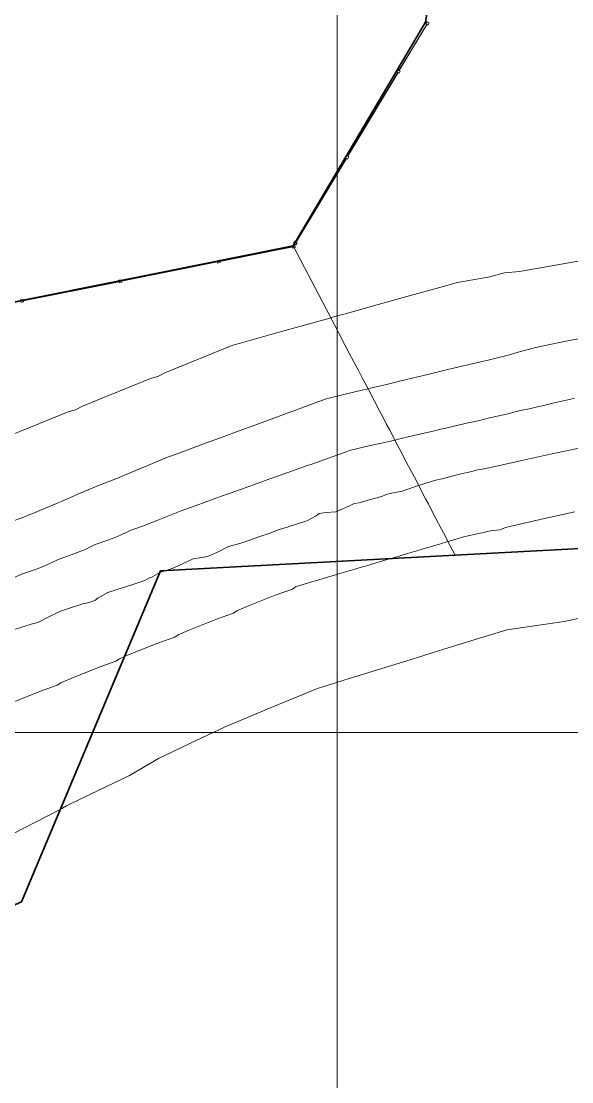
# Model space of a CAD drawing. Header units: metres. Extents: x -207 to 292, y -187 to 169.
# Drawn here: x 143.44 to 154.43, y -138.05 to -116.88 of the extents above; entities that cross this region are included whole.
import ezdxf

# ---------------------------------------------------------------- set-up
doc = ezdxf.new("R2010")
doc.units = ezdxf.units.M
doc.linetypes.add('IMPORT-IMPORT-LÍMITE2 _2_', pattern=[36.83, 6.35, -2.54, 0, -2.54, 25.4, 0, 0, 0])
for name, color, linetype, lineweight in [('A-GLAZ-CWMG', 7, 'Continuous', 9), ('C-TOPO', 7, 'Continuous', 9), ('C-TOPO-MAJR', 7, 'Continuous', 35), ('grilla', 7, 'Continuous', 9), ('linea costa', 7, 'Continuous', 35), ('linea propiedad', 7, 'IMPORT-IMPORT-LÍMITE2 _2_', 35)]:
    doc.layers.add(name, color=color, linetype=linetype, lineweight=lineweight)
doc.layers.add('PR10-ARQ-PL-001-Emplazamiento-C-1_dwg', color=7, linetype='Continuous', lineweight=9, true_color=0x767676)

# ---------------------------------------------------------------- blocks, each defined once
blk = doc.blocks.new('PR10-ARQ-PL-001-Emplazamiento-C-1_dwg_Quad Corner Mullion - 50x50 mm-517351-PLANTA EMPLAZAMIENTO-674653-PLANTA EMPLAZAMIENTO ACTUALIZADO')
at = {"layer": 'A-GLAZ-CWMG', "flags": 128}
blk.add_lwpolyline([(0.025, 0.025), (-0.025, 0.025), (-0.025, -0.025), (0.025, -0.025)], close=True, dxfattribs=at)
blk = doc.blocks.new('PR10-ARQ-PL-001-Emplazamiento-C-1_dwg_Quad Corner Mullion - 50x50 mm-517358-PLANTA EMPLAZAMIENTO-674658-PLANTA EMPLAZAMIENTO ACTUALIZADO')
at = {"layer": 'A-GLAZ-CWMG', "flags": 128}
blk.add_lwpolyline([(0.025, 0.025), (0.025, -0.025), (-0.025, -0.025), (-0.025, 0.025)], close=True, dxfattribs=at)
blk = doc.blocks.new('PR10-ARQ-PL-001-Emplazamiento-C-1_dwg_Circular Mullion - 5mm-517344-PLANTA EMPLAZAMIENTO-674655-PLANTA EMPLAZAMIENTO ACTUALIZADO')
at = {"layer": 'A-GLAZ-CWMG', "flags": 128}
for points in [[(-84.442, 139.656), (-83.711, 141.464), (-83.713, 141.465), (-83.716, 141.466), (-84.446, 139.658), (-84.444, 139.657)], [(-84.444, 139.657), (-83.713, 141.465)]]:
    blk.add_lwpolyline(points, close=True, dxfattribs=at)
blk = doc.blocks.new('PR10-ARQ-PL-001-Emplazamiento-C-1_dwg_Circular Mullion - 5mm-528365-PLANTA EMPLAZAMIENTO-674673-PLANTA EMPLAZAMIENTO ACTUALIZADO')
at = {"layer": 'A-GLAZ-CWMG', "flags": 128}
for points in [[(148.855, -121.383), (147.403, -121.673), (147.404, -121.676), (147.404, -121.678), (148.856, -121.388), (148.856, -121.385)], [(148.856, -121.385), (147.404, -121.676)]]:
    blk.add_lwpolyline(points, close=True, dxfattribs=at)
blk = doc.blocks.new('PR10-ARQ-PL-001-Emplazamiento-C-1_dwg_Rectangular Mullion - 50 x 50 mm-517346-PLANTA EMPLAZAMIENTO-674657-PLANTA EMPLAZAMIENTO ACTUALIZADO')
at = {"layer": 'A-GLAZ-CWMG', "flags": 128}
blk.add_lwpolyline([(0.025, 0.025), (-0.025, 0.025), (-0.025, -0.025), (0.025, -0.025)], close=True, dxfattribs=at)
blk = doc.blocks.new('PR10-ARQ-PL-001-Emplazamiento-C-1_dwg_Rectangular Mullion - 50 x 50 mm-517357-PLANTA EMPLAZAMIENTO-674659-PLANTA EMPLAZAMIENTO ACTUALIZADO')
at = {"layer": 'A-GLAZ-CWMG', "flags": 128}
blk.add_lwpolyline([(0.025, 0.025), (0.025, -0.025), (-0.025, -0.025), (-0.025, 0.025)], close=True, dxfattribs=at)
blk = doc.blocks.new('PR10-ARQ-PL-001-Emplazamiento-C-1_dwg_Quad Corner Mullion - 50x50 mm-517354-PLANTA EMPLAZAMIENTO-674654-PLANTA EMPLAZAMIENTO ACTUALIZADO')
at = {"layer": 'A-GLAZ-CWMG', "flags": 128}
blk.add_lwpolyline([(0.025, 0.025), (0.025, -0.025), (-0.025, -0.025), (-0.025, 0.025)], close=True, dxfattribs=at)
blk = doc.blocks.new('PR10-ARQ-PL-001-Emplazamiento-C-1_dwg_Circular Mullion - 5mm-528705-PLANTA EMPLAZAMIENTO-674674-PLANTA EMPLAZAMIENTO ACTUALIZADO')
at = {"layer": 'A-GLAZ-CWMG', "flags": 128}
for points in [[(151.532, -116.945), (150.981, -117.861), (150.983, -117.863), (150.985, -117.864), (151.536, -116.947), (151.534, -116.946)], [(151.534, -116.946), (150.983, -117.863)]]:
    blk.add_lwpolyline(points, close=True, dxfattribs=at)
blk = doc.blocks.new('PR10-ARQ-PL-001-Emplazamiento-C-1_dwg_Quad Corner Mullion - 50x50 mm-517356-PLANTA EMPLAZAMIENTO-674660-PLANTA EMPLAZAMIENTO ACTUALIZADO')
at = {"layer": 'A-GLAZ-CWMG', "flags": 128}
blk.add_lwpolyline([(0.025, 0.025), (-0.025, 0.025), (-0.025, -0.025), (0.025, -0.025)], close=True, dxfattribs=at)
blk = doc.blocks.new('PR10-ARQ-PL-001-Emplazamiento-C-1_dwg-674643-PLANTA EMPLAZAMIENTO ACTUALIZADO')
at = {"layer": 'C-TOPO', "flags": 128}
for points in [[(154.951, -127.39), (154.201, -127.43), (154.187, -127.43), (154.18, -127.431), (153.335, -127.475), (152.887, -127.499), (152.474, -127.521), (151.69, -127.562), (151.636, -127.565), (151.591, -127.567), (151.053, -127.596), (150.863, -127.606), (150.523, -127.624), (150.436, -127.628), (150.319, -127.634), (150.107, -127.645), (149.996, -127.651), (149.672, -127.668), (149.509, -127.677), (149.298, -127.688), (149.047, -127.701), (148.938, -127.707), (148.43, -127.734), (148.123, -127.75), (147.933, -127.76), (147.448, -127.786), (147.046, -127.807), (146.905, -127.814), (146.483, -127.837), (146.222, -127.85), (146.115, -128.106), (146.103, -128.135), (145.917, -128.577), (145.855, -128.725), (145.728, -129.027), (145.558, -129.431), (145.467, -129.647), (145.41, -129.783), (145.205, -130.271), (144.991, -130.78), (144.93, -130.926), (144.799, -131.237), (144.626, -131.648), (144.452, -132.064), (144.272, -132.491), (143.732, -133.775), (143.663, -133.941), (143.445, -134.458), (142.835, -134.731)], [(152.232, -112.238), (151.509, -116.902), (150.936, -117.871), (150.444, -118.702), (150.043, -119.38), (148.868, -121.367), (147.81, -121.579), (147.619, -121.618), (146.089, -121.924), (145.805, -121.981), (143.105, -122.522)], [(143.141, -122.529), (145.804, -121.996), (146.084, -121.94), (146.125, -121.932), (147.619, -121.633), (147.806, -121.595), (147.821, -121.592), (148.867, -121.383), (148.875, -121.381), (149.532, -122.636), (149.614, -122.792), (149.781, -123.111), (149.9, -123.339), (149.987, -123.505), (150.169, -123.854), (150.252, -124.012), (150.31, -124.123), (150.368, -124.233), (150.596, -124.67), (150.661, -124.793), (150.725, -124.917), (150.794, -125.047), (150.853, -125.16), (150.925, -125.297), (151.027, -125.493), (151.063, -125.562), (151.123, -125.676), (151.222, -125.865), (151.285, -125.986), (151.351, -126.111), (151.424, -126.251), (151.509, -126.414), (151.564, -126.518), (151.606, -126.599), (151.714, -126.806), (151.827, -127.021), (151.904, -127.169), (151.962, -127.279), (152.053, -127.453), (152.099, -127.541), (152.474, -127.521), (152.887, -127.499), (153.335, -127.475), (154.18, -127.431), (154.187, -127.43), (154.201, -127.43), (154.951, -127.39)], [(143.105, -122.522), (145.805, -121.981), (146.089, -121.924), (147.619, -121.618), (147.81, -121.579), (148.868, -121.367), (150.043, -119.38), (150.444, -118.702), (150.936, -117.871), (151.509, -116.902), (152.232, -112.238)], [(142.835, -134.731), (143.445, -134.458), (143.663, -133.941), (143.732, -133.775), (144.272, -132.491), (144.452, -132.064), (144.626, -131.648), (144.799, -131.237), (144.93, -130.926), (144.991, -130.78), (145.205, -130.271), (145.41, -129.783), (145.467, -129.647), (145.558, -129.431), (145.728, -129.027), (145.855, -128.725), (145.917, -128.577), (146.103, -128.135), (146.115, -128.106), (146.222, -127.85), (146.483, -127.837), (146.905, -127.814), (147.046, -127.807), (147.448, -127.786), (147.933, -127.76), (148.123, -127.75), (148.43, -127.734), (148.938, -127.707), (149.047, -127.701), (149.298, -127.688), (149.509, -127.677), (149.672, -127.668), (149.996, -127.651), (150.107, -127.645), (150.319, -127.634), (150.436, -127.628), (150.523, -127.624), (150.863, -127.606), (151.053, -127.596), (151.591, -127.567), (151.636, -127.565), (151.69, -127.562), (152.099, -127.541), (152.053, -127.453), (151.962, -127.279), (151.904, -127.169), (151.827, -127.021), (151.714, -126.806), (151.606, -126.599), (151.564, -126.518), (151.509, -126.414), (151.424, -126.251), (151.351, -126.111), (151.285, -125.986), (151.222, -125.865), (151.123, -125.676), (151.063, -125.562), (151.027, -125.493), (150.925, -125.297), (150.853, -125.16), (150.794, -125.047), (150.725, -124.917), (150.661, -124.793), (150.596, -124.67), (150.368, -124.233), (150.31, -124.123), (150.252, -124.012), (150.169, -123.854), (149.987, -123.505), (149.9, -123.339), (149.781, -123.111), (149.614, -122.792), (149.532, -122.636), (148.875, -121.381), (148.867, -121.383), (147.821, -121.592), (147.806, -121.595), (147.619, -121.633), (146.125, -121.932), (146.084, -121.94), (145.804, -121.996), (143.141, -122.529)]]:
    blk.add_lwpolyline(points, dxfattribs=at)
at = {"layer": 'C-TOPO-MAJR', "color": 1, "lineweight": 9, "true_color": 0xff0000, "flags": 128}
for points in [[(154.479, -124.409), (154.384, -124.431), (154.252, -124.461), (154.047, -124.505), (153.838, -124.558), (153.741, -124.58), (153.611, -124.61), (153.403, -124.654), (153.196, -124.707), (153.098, -124.729), (152.969, -124.759), (152.76, -124.804), (152.555, -124.856), (152.456, -124.878), (152.328, -124.908), (151.913, -125.004), (151.813, -125.027), (151.686, -125.057), (151.272, -125.153), (151.045, -125.206), (150.895, -125.241), (150.809, -125.261), (150.631, -125.302), (150.528, -125.325), (150.404, -125.354), (149.989, -125.451), (149.924, -125.475), (149.239, -125.721), (149.15, -125.751), (148.852, -125.857), (148.311, -126.052), (148.242, -126.077), (147.556, -126.324), (147.471, -126.352), (146.93, -126.546), (146.632, -126.652), (146.166, -126.841), (146.046, -126.891), (145.9, -126.947), (145.649, -127.035), (145.433, -127.136), (145.312, -127.187), (145.167, -127.242), (144.914, -127.33), (144.701, -127.431), (144.579, -127.482), (144.435, -127.536), (144.179, -127.625), (143.968, -127.725), (143.846, -127.778), (143.703, -127.831), (143.444, -127.919), (143.236, -128.02)], [(143.019, -125.23), (144.376, -124.682), (144.522, -124.636), (144.663, -124.565), (146.02, -124.016), (146.168, -123.971), (146.307, -123.899), (147.664, -123.35), (147.813, -123.306), (148.514, -123.11), (148.897, -123.003), (149.597, -122.807), (149.618, -122.801), (149.628, -122.799), (149.98, -122.7), (150.68, -122.505), (151.063, -122.398), (151.764, -122.202), (152.146, -122.095), (152.79, -121.982), (152.94, -121.941), (153.081, -121.906), (153.383, -121.876), (154.026, -121.763), (154.669, -121.65)], [(143.224, -126.877), (143.456, -126.794), (143.612, -126.731), (143.672, -126.705), (144.03, -126.554), (144.177, -126.495), (144.245, -126.466), (144.567, -126.324), (144.984, -126.152), (145.177, -126.076), (145.393, -125.987), (145.751, -125.836), (145.967, -125.748), (146.325, -125.597), (146.602, -125.495), (147.12, -125.304), (147.398, -125.202), (147.915, -125.011), (148.193, -124.909), (148.711, -124.717), (148.988, -124.616), (149.506, -124.424), (149.905, -124.328), (150.014, -124.299), (150.123, -124.271), (150.332, -124.226), (150.36, -124.219), (150.41, -124.208), (150.731, -124.13), (151.13, -124.034), (151.241, -124.005), (151.351, -123.977), (151.557, -123.932), (151.956, -123.836), (152.355, -123.74), (152.576, -123.685), (152.782, -123.638), (153.181, -123.542), (153.31, -123.499), (153.699, -123.392), (154.309, -123.268), (154.407, -123.248), (155.05, -123.14)], [(154.567, -125.406), (154.411, -125.434), (153.91, -125.542), (153.668, -125.597), (153.427, -125.653), (153.047, -125.735), (152.926, -125.761), (152.675, -125.815), (152.516, -125.845), (152.433, -125.871), (152.183, -125.925), (152.062, -125.953), (151.837, -126.016), (151.716, -126.044), (151.491, -126.108), (151.425, -126.128), (151.369, -126.146), (151.287, -126.174), (151.041, -126.261), (150.837, -126.301), (150.723, -126.327), (150.633, -126.367), (150.408, -126.431), (150.183, -126.495), (150.087, -126.507), (149.979, -126.561), (149.715, -126.672), (149.528, -126.688), (149.385, -126.705), (149.324, -126.754), (149.141, -126.852), (148.746, -126.98), (148.567, -127.032), (148.385, -127.105), (148.181, -127.171), (147.985, -127.244), (147.82, -127.297), (147.575, -127.368), (147.356, -127.477), (147.178, -127.562), (147.084, -127.58), (147.037, -127.589), (146.873, -127.611), (146.496, -127.789), (146.451, -127.806), (146.333, -127.844), (146.207, -127.885)], [(143.244, -130.487), (143.824, -130.257), (144.156, -130.134), (144.229, -130.088), (144.419, -130.006), (144.995, -129.777), (145.237, -129.688), (145.33, -129.654), (145.4, -129.609), (145.502, -129.565), (145.594, -129.525), (146.166, -129.297), (146.503, -129.175), (146.571, -129.129), (146.769, -129.045), (147.336, -128.818), (147.677, -128.696), (147.742, -128.649), (147.943, -128.564), (148.507, -128.338), (148.851, -128.217), (148.912, -128.17), (149.191, -128.088), (149.469, -128.006), (149.751, -127.921), (150.029, -127.839), (150.205, -127.787), (150.307, -127.758), (150.542, -127.687), (150.589, -127.673), (150.806, -127.609), (150.867, -127.591), (151.002, -127.551), (151.145, -127.509), (151.427, -127.424), (151.44, -127.42), (151.807, -127.312), (151.829, -127.305), (151.956, -127.268), (151.983, -127.26), (152.137, -127.214), (152.265, -127.175), (152.812, -127.053), (152.99, -127.036), (153.102, -126.986), (153.649, -126.863), (153.939, -126.796), (154.486, -126.674)], [(143.309, -129.021), (143.637, -128.917), (143.77, -128.885), (143.84, -128.848), (143.935, -128.799), (144.239, -128.654), (144.326, -128.622), (144.671, -128.514), (144.772, -128.488), (144.906, -128.444), (144.969, -128.395), (145.169, -128.287), (145.705, -128.111), (145.909, -128.047), (146.003, -127.992), (146.017, -127.989), (146.207, -127.885)], [(143.261, -133.111), (144.22, -132.614), (144.346, -132.54), (144.659, -132.39), (144.974, -132.239), (145.601, -131.937), (146.179, -131.597), (146.806, -131.296), (147.51, -130.965), (148.43, -130.583), (149.351, -130.201), (149.986, -130), (150.613, -129.808), (151.239, -129.616), (151.875, -129.414), (152.501, -129.222), (153.128, -129.031), (154.274, -128.864), (154.896, -128.733)]]:
    blk.add_lwpolyline(points, dxfattribs=at)
at = {"layer": 'grilla'}
for p, q in [((149.742, 166.258), (149.742, -186.737)), ((16.373, -131.082), (240.531, -131.082))]:
    blk.add_line(p, q, dxfattribs=at)
at = {"layer": 'linea costa', "flags": 128}
blk.add_lwpolyline([(213.402, -118.77), (204.004, -119.931), (195.633, -120.966), (192.087, -123.031), (183.172, -124.385), (175.138, -125.606), (168.637, -123.999), (162.34, -127.001), (154.976, -127.389), (146.222, -127.85), (143.445, -134.458), (136.953, -137.363), (135.032, -136.174), (129.602, -138.755), (127.738, -140.198), (121.968, -140.957), (109.48, -145.125), (94.263, -150.203)], dxfattribs=at)
at = {"layer": 'linea propiedad', "flags": 128}
blk.add_lwpolyline([(-54.042, -143.793), (-38.598, -151.641), (-10.751, -156.968), (44.566, -149.053), (79.439, -137.61), (80.625, -135.045), (148.868, -121.367), (151.509, -116.902), (163.851, -37.257), (170.315, -18.175), (141.974, -4.208)], dxfattribs=at)
for name in ['PR10-ARQ-PL-001-Emplazamiento-C-1_dwg_Circular Mullion - 5mm-528705-PLANTA EMPLAZAMIENTO-674674-PLANTA EMPLAZAMIENTO ACTUALIZADO', 'PR10-ARQ-PL-001-Emplazamiento-C-1_dwg_Circular Mullion - 5mm-528705-PLANTA EMPLAZAMIENTO-674674-PLANTA EMPLAZAMIENTO ACTUALIZADO', 'PR10-ARQ-PL-001-Emplazamiento-C-1_dwg_Circular Mullion - 5mm-528705-PLANTA EMPLAZAMIENTO-674674-PLANTA EMPLAZAMIENTO ACTUALIZADO', 'PR10-ARQ-PL-001-Emplazamiento-C-1_dwg_Circular Mullion - 5mm-528365-PLANTA EMPLAZAMIENTO-674673-PLANTA EMPLAZAMIENTO ACTUALIZADO', 'PR10-ARQ-PL-001-Emplazamiento-C-1_dwg_Circular Mullion - 5mm-528365-PLANTA EMPLAZAMIENTO-674673-PLANTA EMPLAZAMIENTO ACTUALIZADO', 'PR10-ARQ-PL-001-Emplazamiento-C-1_dwg_Circular Mullion - 5mm-528365-PLANTA EMPLAZAMIENTO-674673-PLANTA EMPLAZAMIENTO ACTUALIZADO']:
    blk.add_blockref(name, (0, 0))
at = {"extrusion": (0, 0, -1)}
for name, p, rotation in [('PR10-ARQ-PL-001-Emplazamiento-C-1_dwg_Quad Corner Mullion - 50x50 mm-517351-PLANTA EMPLAZAMIENTO-674653-PLANTA EMPLAZAMIENTO ACTUALIZADO', (-151.547, -116.925), 121), ('PR10-ARQ-PL-001-Emplazamiento-C-1_dwg_Quad Corner Mullion - 50x50 mm-517358-PLANTA EMPLAZAMIENTO-674658-PLANTA EMPLAZAMIENTO ACTUALIZADO', (-151.547, -116.925), 121), ('PR10-ARQ-PL-001-Emplazamiento-C-1_dwg_Rectangular Mullion - 50 x 50 mm-517346-PLANTA EMPLAZAMIENTO-674657-PLANTA EMPLAZAMIENTO ACTUALIZADO', (-150.97, -117.884), 121), ('PR10-ARQ-PL-001-Emplazamiento-C-1_dwg_Rectangular Mullion - 50 x 50 mm-517357-PLANTA EMPLAZAMIENTO-674659-PLANTA EMPLAZAMIENTO ACTUALIZADO', (-150.97, -117.884), 121), ('PR10-ARQ-PL-001-Emplazamiento-C-1_dwg_Rectangular Mullion - 50 x 50 mm-517346-PLANTA EMPLAZAMIENTO-674657-PLANTA EMPLAZAMIENTO ACTUALIZADO', (-149.94, -119.598), 121), ('PR10-ARQ-PL-001-Emplazamiento-C-1_dwg_Rectangular Mullion - 50 x 50 mm-517357-PLANTA EMPLAZAMIENTO-674659-PLANTA EMPLAZAMIENTO ACTUALIZADO', (-149.94, -119.598), 121), ('PR10-ARQ-PL-001-Emplazamiento-C-1_dwg_Quad Corner Mullion - 50x50 mm-517351-PLANTA EMPLAZAMIENTO-674653-PLANTA EMPLAZAMIENTO ACTUALIZADO', (-148.88, -121.381), 168.6840243205546), ('PR10-ARQ-PL-001-Emplazamiento-C-1_dwg_Quad Corner Mullion - 50x50 mm-517358-PLANTA EMPLAZAMIENTO-674658-PLANTA EMPLAZAMIENTO ACTUALIZADO', (-148.88, -121.381), 168.6840243205546), ('PR10-ARQ-PL-001-Emplazamiento-C-1_dwg_Rectangular Mullion - 50 x 50 mm-517346-PLANTA EMPLAZAMIENTO-674657-PLANTA EMPLAZAMIENTO ACTUALIZADO', (-147.379, -121.681), 168.6840243205546), ('PR10-ARQ-PL-001-Emplazamiento-C-1_dwg_Rectangular Mullion - 50 x 50 mm-517357-PLANTA EMPLAZAMIENTO-674659-PLANTA EMPLAZAMIENTO ACTUALIZADO', (-147.379, -121.681), 168.6840243205546), ('PR10-ARQ-PL-001-Emplazamiento-C-1_dwg_Rectangular Mullion - 50 x 50 mm-517346-PLANTA EMPLAZAMIENTO-674657-PLANTA EMPLAZAMIENTO ACTUALIZADO', (-145.418, -122.073), 168.6840243205546), ('PR10-ARQ-PL-001-Emplazamiento-C-1_dwg_Rectangular Mullion - 50 x 50 mm-517357-PLANTA EMPLAZAMIENTO-674659-PLANTA EMPLAZAMIENTO ACTUALIZADO', (-145.418, -122.073), 168.6840243205546), ('PR10-ARQ-PL-001-Emplazamiento-C-1_dwg_Rectangular Mullion - 50 x 50 mm-517346-PLANTA EMPLAZAMIENTO-674657-PLANTA EMPLAZAMIENTO ACTUALIZADO', (-143.457, -122.466), 168.6840243205546), ('PR10-ARQ-PL-001-Emplazamiento-C-1_dwg_Rectangular Mullion - 50 x 50 mm-517357-PLANTA EMPLAZAMIENTO-674659-PLANTA EMPLAZAMIENTO ACTUALIZADO', (-143.457, -122.466), 168.6840243205546)]:
    blk.add_blockref(name, p, dxfattribs=dict(at, rotation=rotation))
for name, p, rotation in [('PR10-ARQ-PL-001-Emplazamiento-C-1_dwg_Circular Mullion - 5mm-517344-PLANTA EMPLAZAMIENTO-674655-PLANTA EMPLAZAMIENTO ACTUALIZADO', (89.4, 33.242), 171), ('PR10-ARQ-PL-001-Emplazamiento-C-1_dwg_Circular Mullion - 5mm-517344-PLANTA EMPLAZAMIENTO-674655-PLANTA EMPLAZAMIENTO ACTUALIZADO', (89.4, 33.242), 171), ('PR10-ARQ-PL-001-Emplazamiento-C-1_dwg_Circular Mullion - 5mm-517344-PLANTA EMPLAZAMIENTO-674655-PLANTA EMPLAZAMIENTO ACTUALIZADO', (89.4, 33.242), 171), ('PR10-ARQ-PL-001-Emplazamiento-C-1_dwg_Circular Mullion - 5mm-517344-PLANTA EMPLAZAMIENTO-674655-PLANTA EMPLAZAMIENTO ACTUALIZADO', (88.37, 31.528), 171), ('PR10-ARQ-PL-001-Emplazamiento-C-1_dwg_Circular Mullion - 5mm-517344-PLANTA EMPLAZAMIENTO-674655-PLANTA EMPLAZAMIENTO ACTUALIZADO', (88.37, 31.528), 171), ('PR10-ARQ-PL-001-Emplazamiento-C-1_dwg_Circular Mullion - 5mm-517344-PLANTA EMPLAZAMIENTO-674655-PLANTA EMPLAZAMIENTO ACTUALIZADO', (88.37, 31.528), 171), ('PR10-ARQ-PL-001-Emplazamiento-C-1_dwg_Circular Mullion - 5mm-517344-PLANTA EMPLAZAMIENTO-674655-PLANTA EMPLAZAMIENTO ACTUALIZADO', (217.678, 25.588), 123.3159756794456), ('PR10-ARQ-PL-001-Emplazamiento-C-1_dwg_Circular Mullion - 5mm-517344-PLANTA EMPLAZAMIENTO-674655-PLANTA EMPLAZAMIENTO ACTUALIZADO', (217.678, 25.588), 123.3159756794456), ('PR10-ARQ-PL-001-Emplazamiento-C-1_dwg_Circular Mullion - 5mm-517344-PLANTA EMPLAZAMIENTO-674655-PLANTA EMPLAZAMIENTO ACTUALIZADO', (217.678, 25.588), 123.3159756794456), ('PR10-ARQ-PL-001-Emplazamiento-C-1_dwg_Quad Corner Mullion - 50x50 mm-517354-PLANTA EMPLAZAMIENTO-674654-PLANTA EMPLAZAMIENTO ACTUALIZADO', (148.91, -121.313), 239), ('PR10-ARQ-PL-001-Emplazamiento-C-1_dwg_Quad Corner Mullion - 50x50 mm-517356-PLANTA EMPLAZAMIENTO-674660-PLANTA EMPLAZAMIENTO ACTUALIZADO', (148.91, -121.313), 239), ('PR10-ARQ-PL-001-Emplazamiento-C-1_dwg_Circular Mullion - 5mm-517344-PLANTA EMPLAZAMIENTO-674655-PLANTA EMPLAZAMIENTO ACTUALIZADO', (215.717, 25.195), 123.3159756794453), ('PR10-ARQ-PL-001-Emplazamiento-C-1_dwg_Circular Mullion - 5mm-517344-PLANTA EMPLAZAMIENTO-674655-PLANTA EMPLAZAMIENTO ACTUALIZADO', (215.717, 25.195), 123.3159756794453), ('PR10-ARQ-PL-001-Emplazamiento-C-1_dwg_Circular Mullion - 5mm-517344-PLANTA EMPLAZAMIENTO-674655-PLANTA EMPLAZAMIENTO ACTUALIZADO', (215.717, 25.195), 123.3159756794453)]:
    blk.add_blockref(name, p, dxfattribs=dict(rotation=rotation))
blk = doc.blocks.new('Quad Corner Mullion - 50x50 mm-517351-PLANTA EMPLAZAMIENTO ACTUALIZADO')
at = {"layer": 'A-GLAZ-CWMG'}
for p, q in [((0.025, 0.025), (-0.025, 0.025)), ((-0.025, 0.025), (-0.025, -0.025)), ((0.025, -0.025), (0.025, 0.025)), ((-0.025, -0.025), (0.025, -0.025))]:
    blk.add_line(p, q, dxfattribs=at)
blk = doc.blocks.new('Quad Corner Mullion - 50x50 mm-517358-PLANTA EMPLAZAMIENTO ACTUALIZADO')
at = {"layer": 'A-GLAZ-CWMG'}
for p, q in [((-0.025, -0.025), (-0.025, 0.025)), ((-0.025, 0.025), (0.025, 0.025)), ((0.025, 0.025), (0.025, -0.025)), ((0.025, -0.025), (-0.025, -0.025))]:
    blk.add_line(p, q, dxfattribs=at)
blk = doc.blocks.new('Circular Mullion - 5mm-517344-PLANTA EMPLAZAMIENTO ACTUALIZADO')
at = {"layer": 'A-GLAZ-CWMG'}
for p, q in [((-83.716, 141.466), (-84.446, 139.658)), ((-84.444, 139.657), (-83.713, 141.465)), ((-83.713, 141.465), (-84.444, 139.657)), ((-84.442, 139.656), (-83.711, 141.464)), ((-83.713, 141.465), (-83.716, 141.466)), ((-83.711, 141.464), (-83.713, 141.465)), ((-84.446, 139.658), (-84.444, 139.657)), ((-84.444, 139.657), (-84.442, 139.656))]:
    blk.add_line(p, q, dxfattribs=at)
blk = doc.blocks.new('Circular Mullion - 5mm-528365-PLANTA EMPLAZAMIENTO ACTUALIZADO')
at = {"layer": 'A-GLAZ-CWMG'}
for p, q in [((148.855, -121.383), (147.403, -121.673)), ((148.856, -121.385), (147.404, -121.676)), ((147.404, -121.676), (148.856, -121.385)), ((147.404, -121.678), (148.856, -121.388)), ((148.856, -121.385), (148.855, -121.383)), ((148.856, -121.388), (148.856, -121.385)), ((147.403, -121.673), (147.404, -121.676)), ((147.404, -121.676), (147.404, -121.678))]:
    blk.add_line(p, q, dxfattribs=at)
blk = doc.blocks.new('Rectangular Mullion - 50 x 50 mm-517346-PLANTA EMPLAZAMIENTO ACTUALIZADO')
at = {"layer": 'A-GLAZ-CWMG'}
for p, q in [((0.025, 0.025), (-0.025, 0.025)), ((-0.025, 0.025), (-0.025, -0.025)), ((0.025, -0.025), (0.025, 0.025)), ((-0.025, -0.025), (0.025, -0.025))]:
    blk.add_line(p, q, dxfattribs=at)
blk = doc.blocks.new('Rectangular Mullion - 50 x 50 mm-517357-PLANTA EMPLAZAMIENTO ACTUALIZADO')
at = {"layer": 'A-GLAZ-CWMG'}
for p, q in [((-0.025, -0.025), (-0.025, 0.025)), ((-0.025, 0.025), (0.025, 0.025)), ((0.025, 0.025), (0.025, -0.025)), ((0.025, -0.025), (-0.025, -0.025))]:
    blk.add_line(p, q, dxfattribs=at)
blk = doc.blocks.new('Quad Corner Mullion - 50x50 mm-517354-PLANTA EMPLAZAMIENTO ACTUALIZADO')
at = {"layer": 'A-GLAZ-CWMG'}
for p, q in [((-0.025, -0.025), (-0.025, 0.025)), ((-0.025, 0.025), (0.025, 0.025)), ((0.025, 0.025), (0.025, -0.025)), ((0.025, -0.025), (-0.025, -0.025))]:
    blk.add_line(p, q, dxfattribs=at)
blk = doc.blocks.new('Circular Mullion - 5mm-528705-PLANTA EMPLAZAMIENTO ACTUALIZADO')
at = {"layer": 'A-GLAZ-CWMG'}
for p, q in [((151.532, -116.945), (150.981, -117.861)), ((151.534, -116.946), (150.983, -117.863)), ((150.983, -117.863), (151.534, -116.946)), ((150.985, -117.864), (151.536, -116.947)), ((151.534, -116.946), (151.532, -116.945)), ((151.536, -116.947), (151.534, -116.946)), ((150.981, -117.861), (150.983, -117.863)), ((150.983, -117.863), (150.985, -117.864))]:
    blk.add_line(p, q, dxfattribs=at)
blk = doc.blocks.new('Quad Corner Mullion - 50x50 mm-517356-PLANTA EMPLAZAMIENTO ACTUALIZADO')
at = {"layer": 'A-GLAZ-CWMG'}
for p, q in [((0.025, 0.025), (-0.025, 0.025)), ((-0.025, 0.025), (-0.025, -0.025)), ((0.025, -0.025), (0.025, 0.025)), ((-0.025, -0.025), (0.025, -0.025))]:
    blk.add_line(p, q, dxfattribs=at)

msp = doc.modelspace()

# ---------------------------------------------------------------- linework, layer by layer
at = {"layer": 'C-TOPO'}
for p, q in [((152.232, -112.238), (151.509, -116.902)), ((151.509, -116.902), (152.232, -112.238)), ((151.509, -116.902), (150.936, -117.871)), ((150.936, -117.871), (151.509, -116.902)), ((150.936, -117.871), (150.444, -118.702)), ((150.444, -118.702), (150.936, -117.871)), ((150.444, -118.702), (150.043, -119.38)), ((150.043, -119.38), (150.444, -118.702)), ((150.043, -119.38), (148.868, -121.367)), ((148.868, -121.367), (150.043, -119.38)), ((148.868, -121.367), (147.81, -121.579)), ((147.81, -121.579), (148.868, -121.367)), ((147.821, -121.592), (148.867, -121.383)), ((148.867, -121.383), (147.821, -121.592)), ((148.867, -121.383), (148.875, -121.381)), ((148.875, -121.381), (148.867, -121.383)), ((148.875, -121.381), (149.532, -122.636)), ((149.532, -122.636), (148.875, -121.381)), ((147.619, -121.618), (146.089, -121.924)), ((146.089, -121.924), (147.619, -121.618)), ((146.125, -121.932), (147.619, -121.633)), ((147.619, -121.633), (146.125, -121.932)), ((147.81, -121.579), (147.619, -121.618)), ((147.619, -121.618), (147.81, -121.579)), ((147.619, -121.633), (147.806, -121.595)), ((147.806, -121.595), (147.619, -121.633)), ((147.806, -121.595), (147.821, -121.592)), ((147.821, -121.592), (147.806, -121.595)), ((146.089, -121.924), (145.805, -121.981)), ((145.805, -121.981), (146.089, -121.924)), ((146.084, -121.94), (146.125, -121.932)), ((146.125, -121.932), (146.084, -121.94)), ((145.805, -121.981), (143.105, -122.522)), ((143.105, -122.522), (145.805, -121.981)), ((143.141, -122.529), (145.804, -121.996)), ((145.804, -121.996), (143.141, -122.529)), ((145.804, -121.996), (146.084, -121.94)), ((146.084, -121.94), (145.804, -121.996)), ((149.532, -122.636), (149.614, -122.792)), ((149.614, -122.792), (149.532, -122.636)), ((149.614, -122.792), (149.781, -123.111)), ((149.781, -123.111), (149.614, -122.792)), ((149.781, -123.111), (149.9, -123.339)), ((149.9, -123.339), (149.781, -123.111)), ((149.9, -123.339), (149.987, -123.505)), ((149.987, -123.505), (149.9, -123.339)), ((149.987, -123.505), (150.169, -123.854)), ((150.169, -123.854), (149.987, -123.505)), ((150.169, -123.854), (150.252, -124.012)), ((150.252, -124.012), (150.169, -123.854)), ((150.252, -124.012), (150.31, -124.123)), ((150.31, -124.123), (150.252, -124.012)), ((150.31, -124.123), (150.368, -124.233)), ((150.368, -124.233), (150.31, -124.123)), ((150.368, -124.233), (150.596, -124.67)), ((150.596, -124.67), (150.368, -124.233)), ((150.596, -124.67), (150.661, -124.793)), ((150.661, -124.793), (150.596, -124.67)), ((150.661, -124.793), (150.725, -124.917)), ((150.725, -124.917), (150.661, -124.793)), ((150.725, -124.917), (150.794, -125.047)), ((150.794, -125.047), (150.725, -124.917)), ((150.794, -125.047), (150.853, -125.16)), ((150.853, -125.16), (150.794, -125.047)), ((150.853, -125.16), (150.925, -125.297)), ((150.925, -125.297), (150.853, -125.16)), ((150.925, -125.297), (151.027, -125.493)), ((151.027, -125.493), (150.925, -125.297)), ((151.027, -125.493), (151.063, -125.562)), ((151.063, -125.562), (151.027, -125.493)), ((151.063, -125.562), (151.123, -125.676)), ((151.123, -125.676), (151.063, -125.562)), ((151.123, -125.676), (151.222, -125.865)), ((151.222, -125.865), (151.123, -125.676)), ((151.222, -125.865), (151.285, -125.986)), ((151.285, -125.986), (151.222, -125.865)), ((151.285, -125.986), (151.351, -126.111)), ((151.351, -126.111), (151.285, -125.986)), ((151.351, -126.111), (151.424, -126.251)), ((151.424, -126.251), (151.351, -126.111)), ((151.424, -126.251), (151.509, -126.414)), ((151.509, -126.414), (151.424, -126.251)), ((151.509, -126.414), (151.564, -126.518)), ((151.564, -126.518), (151.509, -126.414)), ((151.564, -126.518), (151.606, -126.599)), ((151.606, -126.599), (151.564, -126.518)), ((151.606, -126.599), (151.714, -126.806)), ((151.714, -126.806), (151.606, -126.599)), ((151.714, -126.806), (151.827, -127.021)), ((151.827, -127.021), (151.714, -126.806)), ((151.827, -127.021), (151.904, -127.169)), ((151.904, -127.169), (151.827, -127.021)), ((151.904, -127.169), (151.962, -127.279)), ((151.962, -127.279), (151.904, -127.169)), ((151.962, -127.279), (152.053, -127.453)), ((152.053, -127.453), (151.962, -127.279)), ((153.335, -127.475), (154.18, -127.431)), ((154.18, -127.431), (153.335, -127.475)), ((154.18, -127.431), (154.187, -127.43)), ((154.187, -127.43), (154.18, -127.431)), ((154.187, -127.43), (154.201, -127.43)), ((154.201, -127.43), (154.187, -127.43)), ((154.201, -127.43), (154.951, -127.39)), ((154.951, -127.39), (154.201, -127.43)), ((149.996, -127.651), (149.672, -127.668)), ((149.672, -127.668), (149.996, -127.651)), ((150.107, -127.645), (149.996, -127.651)), ((149.996, -127.651), (150.107, -127.645)), ((150.319, -127.634), (150.107, -127.645)), ((150.107, -127.645), (150.319, -127.634)), ((150.436, -127.628), (150.319, -127.634)), ((150.319, -127.634), (150.436, -127.628)), ((150.523, -127.624), (150.436, -127.628)), ((150.436, -127.628), (150.523, -127.624)), ((150.863, -127.606), (150.523, -127.624)), ((150.523, -127.624), (150.863, -127.606)), ((151.053, -127.596), (150.863, -127.606)), ((150.863, -127.606), (151.053, -127.596)), ((151.591, -127.567), (151.053, -127.596)), ((151.053, -127.596), (151.591, -127.567)), ((151.636, -127.565), (151.591, -127.567)), ((151.591, -127.567), (151.636, -127.565)), ((151.69, -127.562), (151.636, -127.565)), ((151.636, -127.565), (151.69, -127.562)), ((152.474, -127.521), (151.69, -127.562)), ((151.69, -127.562), (152.099, -127.541)), ((152.053, -127.453), (152.099, -127.541)), ((152.099, -127.541), (152.053, -127.453)), ((152.099, -127.541), (152.474, -127.521)), ((152.474, -127.521), (152.887, -127.499)), ((152.887, -127.499), (152.474, -127.521)), ((152.887, -127.499), (153.335, -127.475)), ((153.335, -127.475), (152.887, -127.499)), ((146.222, -127.85), (146.115, -128.106)), ((146.115, -128.106), (146.222, -127.85)), ((146.483, -127.837), (146.222, -127.85)), ((146.222, -127.85), (146.483, -127.837)), ((146.905, -127.814), (146.483, -127.837)), ((146.483, -127.837), (146.905, -127.814)), ((147.046, -127.807), (146.905, -127.814)), ((146.905, -127.814), (147.046, -127.807)), ((147.448, -127.786), (147.046, -127.807)), ((147.046, -127.807), (147.448, -127.786)), ((147.933, -127.76), (147.448, -127.786)), ((147.448, -127.786), (147.933, -127.76)), ((148.123, -127.75), (147.933, -127.76)), ((147.933, -127.76), (148.123, -127.75)), ((148.43, -127.734), (148.123, -127.75)), ((148.123, -127.75), (148.43, -127.734)), ((148.938, -127.707), (148.43, -127.734)), ((148.43, -127.734), (148.938, -127.707)), ((149.047, -127.701), (148.938, -127.707)), ((148.938, -127.707), (149.047, -127.701)), ((149.298, -127.688), (149.047, -127.701)), ((149.047, -127.701), (149.298, -127.688)), ((149.509, -127.677), (149.298, -127.688)), ((149.298, -127.688), (149.509, -127.677)), ((149.672, -127.668), (149.509, -127.677)), ((149.509, -127.677), (149.672, -127.668)), ((146.103, -128.135), (145.917, -128.577)), ((145.917, -128.577), (146.103, -128.135)), ((146.115, -128.106), (146.103, -128.135)), ((146.103, -128.135), (146.115, -128.106)), ((145.917, -128.577), (145.855, -128.725)), ((145.855, -128.725), (145.917, -128.577)), ((145.855, -128.725), (145.728, -129.027)), ((145.728, -129.027), (145.855, -128.725)), ((145.728, -129.027), (145.558, -129.431)), ((145.558, -129.431), (145.728, -129.027)), ((145.558, -129.431), (145.467, -129.647)), ((145.467, -129.647), (145.558, -129.431)), ((145.467, -129.647), (145.41, -129.783)), ((145.41, -129.783), (145.467, -129.647)), ((145.41, -129.783), (145.205, -130.271)), ((145.205, -130.271), (145.41, -129.783)), ((145.205, -130.271), (144.991, -130.78)), ((144.991, -130.78), (145.205, -130.271)), ((144.991, -130.78), (144.93, -130.926)), ((144.93, -130.926), (144.991, -130.78)), ((144.93, -130.926), (144.799, -131.237)), ((144.799, -131.237), (144.93, -130.926)), ((144.799, -131.237), (144.626, -131.648)), ((144.626, -131.648), (144.799, -131.237)), ((144.626, -131.648), (144.452, -132.064)), ((144.452, -132.064), (144.626, -131.648)), ((144.452, -132.064), (144.272, -132.491)), ((144.272, -132.491), (144.452, -132.064)), ((144.272, -132.491), (143.732, -133.775)), ((143.732, -133.775), (144.272, -132.491)), ((143.732, -133.775), (143.663, -133.941)), ((143.663, -133.941), (143.732, -133.775)), ((143.663, -133.941), (143.445, -134.458)), ((143.445, -134.458), (143.663, -133.941)), ((143.445, -134.458), (142.835, -134.731)), ((142.835, -134.731), (143.445, -134.458))]:
    msp.add_line(p, q, dxfattribs=at)
at = {"layer": 'C-TOPO-MAJR', "color": 1, "lineweight": 9, "true_color": 0xff0000}
msp.add_line((146.333, -127.844), (146.207, -127.885), dxfattribs=at)
at = {"layer": 'C-TOPO-MAJR', "color": 1, "lineweight": 9, "true_color": 0xff0000, "flags": 128}
for points in [[(149.618, -122.801), (149.628, -122.799), (149.98, -122.7), (150.68, -122.505), (151.063, -122.398), (151.764, -122.202), (152.146, -122.095), (152.79, -121.982), (152.94, -121.941), (153.081, -121.906), (153.383, -121.876), (154.026, -121.763), (154.669, -121.65)], [(143.019, -125.23), (144.376, -124.682), (144.522, -124.636), (144.663, -124.565), (146.02, -124.016), (146.168, -123.971), (146.307, -123.899), (147.664, -123.35), (147.813, -123.306), (148.514, -123.11), (148.897, -123.003), (149.597, -122.807), (149.618, -122.801)], [(150.36, -124.219), (150.41, -124.208), (150.731, -124.13), (151.13, -124.034), (151.241, -124.005), (151.351, -123.977), (151.557, -123.932), (151.956, -123.836), (152.355, -123.74), (152.576, -123.685), (152.782, -123.638), (153.181, -123.542), (153.31, -123.499), (153.699, -123.392), (154.309, -123.268), (154.407, -123.248), (155.05, -123.14)], [(143.224, -126.877), (143.456, -126.794), (143.612, -126.731), (143.672, -126.705), (144.03, -126.554), (144.177, -126.495), (144.245, -126.466), (144.567, -126.324), (144.984, -126.152), (145.177, -126.076), (145.393, -125.987), (145.751, -125.836), (145.967, -125.748), (146.325, -125.597), (146.602, -125.495), (147.12, -125.304), (147.398, -125.202), (147.915, -125.011), (148.193, -124.909), (148.711, -124.717), (148.988, -124.616), (149.506, -124.424), (149.905, -124.328), (150.014, -124.299), (150.123, -124.271), (150.332, -124.226), (150.36, -124.219)], [(150.895, -125.241), (151.045, -125.206), (151.272, -125.153), (151.686, -125.057), (151.813, -125.027), (151.913, -125.004), (152.328, -124.908), (152.456, -124.878), (152.555, -124.856), (152.76, -124.804), (152.969, -124.759), (153.098, -124.729), (153.196, -124.707), (153.403, -124.654), (153.611, -124.61), (153.741, -124.58), (153.838, -124.558), (154.047, -124.505), (154.252, -124.461), (154.384, -124.431), (154.479, -124.409)], [(143.236, -128.02), (143.444, -127.919), (143.703, -127.831), (143.846, -127.778), (143.968, -127.725), (144.179, -127.625), (144.435, -127.536), (144.579, -127.482), (144.701, -127.431), (144.914, -127.33), (145.167, -127.242), (145.312, -127.187), (145.433, -127.136), (145.649, -127.035), (145.9, -126.947), (146.046, -126.891), (146.166, -126.841), (146.632, -126.652), (146.93, -126.546), (147.471, -126.352), (147.556, -126.324), (148.242, -126.077), (148.311, -126.052), (148.852, -125.857), (149.15, -125.751), (149.239, -125.721), (149.924, -125.475), (149.989, -125.451), (150.404, -125.354), (150.528, -125.325), (150.631, -125.302), (150.809, -125.261), (150.895, -125.241)], [(151.369, -126.146), (151.425, -126.128), (151.491, -126.108), (151.716, -126.044), (151.837, -126.016), (152.062, -125.953), (152.183, -125.925), (152.433, -125.871), (152.516, -125.845), (152.675, -125.815), (152.926, -125.761), (153.047, -125.735), (153.427, -125.653), (153.668, -125.597), (153.91, -125.542), (154.411, -125.434), (154.567, -125.406)], [(146.333, -127.844), (146.451, -127.806), (146.496, -127.789), (146.873, -127.611), (147.037, -127.589), (147.084, -127.58), (147.178, -127.562), (147.356, -127.477), (147.575, -127.368), (147.82, -127.297), (147.985, -127.244), (148.181, -127.171), (148.385, -127.105), (148.567, -127.032), (148.746, -126.98), (149.141, -126.852), (149.324, -126.754), (149.385, -126.705), (149.528, -126.688), (149.715, -126.672), (149.979, -126.561), (150.087, -126.507), (150.183, -126.495), (150.408, -126.431), (150.633, -126.367), (150.723, -126.327), (150.837, -126.301), (151.041, -126.261), (151.287, -126.174), (151.369, -126.146)], [(151.956, -127.268), (151.983, -127.26), (152.137, -127.214), (152.265, -127.175), (152.812, -127.053), (152.99, -127.036), (153.102, -126.986), (153.649, -126.863), (153.939, -126.796), (154.486, -126.674)], [(150.806, -127.609), (150.867, -127.591), (151.002, -127.551), (151.145, -127.509), (151.427, -127.424), (151.44, -127.42), (151.807, -127.312), (151.829, -127.305), (151.956, -127.268)], [(145.502, -129.565), (145.594, -129.525), (146.166, -129.297), (146.503, -129.175), (146.571, -129.129), (146.769, -129.045), (147.336, -128.818), (147.677, -128.696), (147.742, -128.649), (147.943, -128.564), (148.507, -128.338), (148.851, -128.217), (148.912, -128.17), (149.191, -128.088), (149.469, -128.006), (149.751, -127.921), (150.029, -127.839), (150.205, -127.787), (150.307, -127.758), (150.542, -127.687), (150.589, -127.673), (150.806, -127.609)], [(143.309, -129.021), (143.637, -128.917), (143.77, -128.885), (143.84, -128.848), (143.935, -128.799), (144.239, -128.654), (144.326, -128.622), (144.671, -128.514), (144.772, -128.488), (144.906, -128.444), (144.969, -128.395), (145.169, -128.287), (145.705, -128.111), (145.909, -128.047), (146.003, -127.992), (146.017, -127.989), (146.207, -127.885)], [(154.896, -128.733), (154.274, -128.864), (153.128, -129.031), (152.501, -129.222), (151.875, -129.414), (151.239, -129.616), (150.613, -129.808), (149.986, -130), (149.351, -130.201), (148.43, -130.583), (147.51, -130.965), (146.806, -131.296), (146.179, -131.597), (145.601, -131.937), (144.974, -132.239), (144.659, -132.39), (144.346, -132.54), (144.22, -132.614)], [(143.244, -130.487), (143.824, -130.257), (144.156, -130.134), (144.229, -130.088), (144.419, -130.006), (144.995, -129.777), (145.237, -129.688), (145.33, -129.654), (145.4, -129.609), (145.502, -129.565)], [(135.712, -136.595), (136.311, -136.423), (136.708, -136.222), (137.046, -136.051), (137.873, -135.753), (137.893, -135.745), (138.41, -135.484), (139.257, -135.178), (139.475, -135.068), (140.73, -134.465), (141.308, -134.125), (141.564, -133.968), (141.886, -133.785), (143.141, -133.182), (143.261, -133.111), (144.22, -132.614)]]:
    msp.add_lwpolyline(points, dxfattribs=at)

# ---------------------------------------------------------------- block references
at = {"layer": 'A-GLAZ-CWMG'}
for name in ['Circular Mullion - 5mm-528705-PLANTA EMPLAZAMIENTO ACTUALIZADO', 'Circular Mullion - 5mm-528705-PLANTA EMPLAZAMIENTO ACTUALIZADO', 'Circular Mullion - 5mm-528705-PLANTA EMPLAZAMIENTO ACTUALIZADO', 'Circular Mullion - 5mm-528365-PLANTA EMPLAZAMIENTO ACTUALIZADO', 'Circular Mullion - 5mm-528365-PLANTA EMPLAZAMIENTO ACTUALIZADO', 'Circular Mullion - 5mm-528365-PLANTA EMPLAZAMIENTO ACTUALIZADO']:
    msp.add_blockref(name, (0, 0), dxfattribs=at)
at = {"layer": 'A-GLAZ-CWMG', "extrusion": (0, 0, -1)}
for name, p, rotation in [('Quad Corner Mullion - 50x50 mm-517351-PLANTA EMPLAZAMIENTO ACTUALIZADO', (-151.547, -116.925), 121), ('Quad Corner Mullion - 50x50 mm-517358-PLANTA EMPLAZAMIENTO ACTUALIZADO', (-151.547, -116.925), 121), ('Rectangular Mullion - 50 x 50 mm-517346-PLANTA EMPLAZAMIENTO ACTUALIZADO', (-150.97, -117.884), 121), ('Rectangular Mullion - 50 x 50 mm-517357-PLANTA EMPLAZAMIENTO ACTUALIZADO', (-150.97, -117.884), 121), ('Rectangular Mullion - 50 x 50 mm-517346-PLANTA EMPLAZAMIENTO ACTUALIZADO', (-149.94, -119.598), 121), ('Rectangular Mullion - 50 x 50 mm-517357-PLANTA EMPLAZAMIENTO ACTUALIZADO', (-149.94, -119.598), 121), ('Quad Corner Mullion - 50x50 mm-517351-PLANTA EMPLAZAMIENTO ACTUALIZADO', (-148.88, -121.381), 168.6840243205546), ('Quad Corner Mullion - 50x50 mm-517358-PLANTA EMPLAZAMIENTO ACTUALIZADO', (-148.88, -121.381), 168.6840243205546), ('Rectangular Mullion - 50 x 50 mm-517346-PLANTA EMPLAZAMIENTO ACTUALIZADO', (-147.379, -121.681), 168.6840243205546), ('Rectangular Mullion - 50 x 50 mm-517357-PLANTA EMPLAZAMIENTO ACTUALIZADO', (-147.379, -121.681), 168.6840243205546), ('Rectangular Mullion - 50 x 50 mm-517346-PLANTA EMPLAZAMIENTO ACTUALIZADO', (-145.418, -122.073), 168.6840243205546), ('Rectangular Mullion - 50 x 50 mm-517357-PLANTA EMPLAZAMIENTO ACTUALIZADO', (-145.418, -122.073), 168.6840243205546), ('Rectangular Mullion - 50 x 50 mm-517346-PLANTA EMPLAZAMIENTO ACTUALIZADO', (-143.457, -122.466), 168.6840243205546), ('Rectangular Mullion - 50 x 50 mm-517357-PLANTA EMPLAZAMIENTO ACTUALIZADO', (-143.457, -122.466), 168.6840243205546)]:
    msp.add_blockref(name, p, dxfattribs=dict(at, rotation=rotation))
at = {"layer": 'A-GLAZ-CWMG'}
for name, p, rotation in [('Circular Mullion - 5mm-517344-PLANTA EMPLAZAMIENTO ACTUALIZADO', (89.4, 33.242), 171), ('Circular Mullion - 5mm-517344-PLANTA EMPLAZAMIENTO ACTUALIZADO', (89.4, 33.242), 171), ('Circular Mullion - 5mm-517344-PLANTA EMPLAZAMIENTO ACTUALIZADO', (89.4, 33.242), 171), ('Circular Mullion - 5mm-517344-PLANTA EMPLAZAMIENTO ACTUALIZADO', (88.37, 31.528), 171), ('Circular Mullion - 5mm-517344-PLANTA EMPLAZAMIENTO ACTUALIZADO', (88.37, 31.528), 171), ('Circular Mullion - 5mm-517344-PLANTA EMPLAZAMIENTO ACTUALIZADO', (88.37, 31.528), 171), ('Circular Mullion - 5mm-517344-PLANTA EMPLAZAMIENTO ACTUALIZADO', (217.678, 25.588), 123.3159756794456), ('Circular Mullion - 5mm-517344-PLANTA EMPLAZAMIENTO ACTUALIZADO', (217.678, 25.588), 123.3159756794456), ('Circular Mullion - 5mm-517344-PLANTA EMPLAZAMIENTO ACTUALIZADO', (217.678, 25.588), 123.3159756794456), ('Quad Corner Mullion - 50x50 mm-517354-PLANTA EMPLAZAMIENTO ACTUALIZADO', (148.91, -121.313), 239), ('Quad Corner Mullion - 50x50 mm-517356-PLANTA EMPLAZAMIENTO ACTUALIZADO', (148.91, -121.313), 239), ('Circular Mullion - 5mm-517344-PLANTA EMPLAZAMIENTO ACTUALIZADO', (215.717, 25.195), 123.3159756794453), ('Circular Mullion - 5mm-517344-PLANTA EMPLAZAMIENTO ACTUALIZADO', (215.717, 25.195), 123.3159756794453), ('Circular Mullion - 5mm-517344-PLANTA EMPLAZAMIENTO ACTUALIZADO', (215.717, 25.195), 123.3159756794453)]:
    msp.add_blockref(name, p, dxfattribs=dict(at, rotation=rotation))
at = {"layer": 'PR10-ARQ-PL-001-Emplazamiento-C-1_dwg', "color": 7}
msp.add_blockref('PR10-ARQ-PL-001-Emplazamiento-C-1_dwg-674643-PLANTA EMPLAZAMIENTO ACTUALIZADO', (0, 0), dxfattribs=at)

doc.saveas('drawing.dxf')
